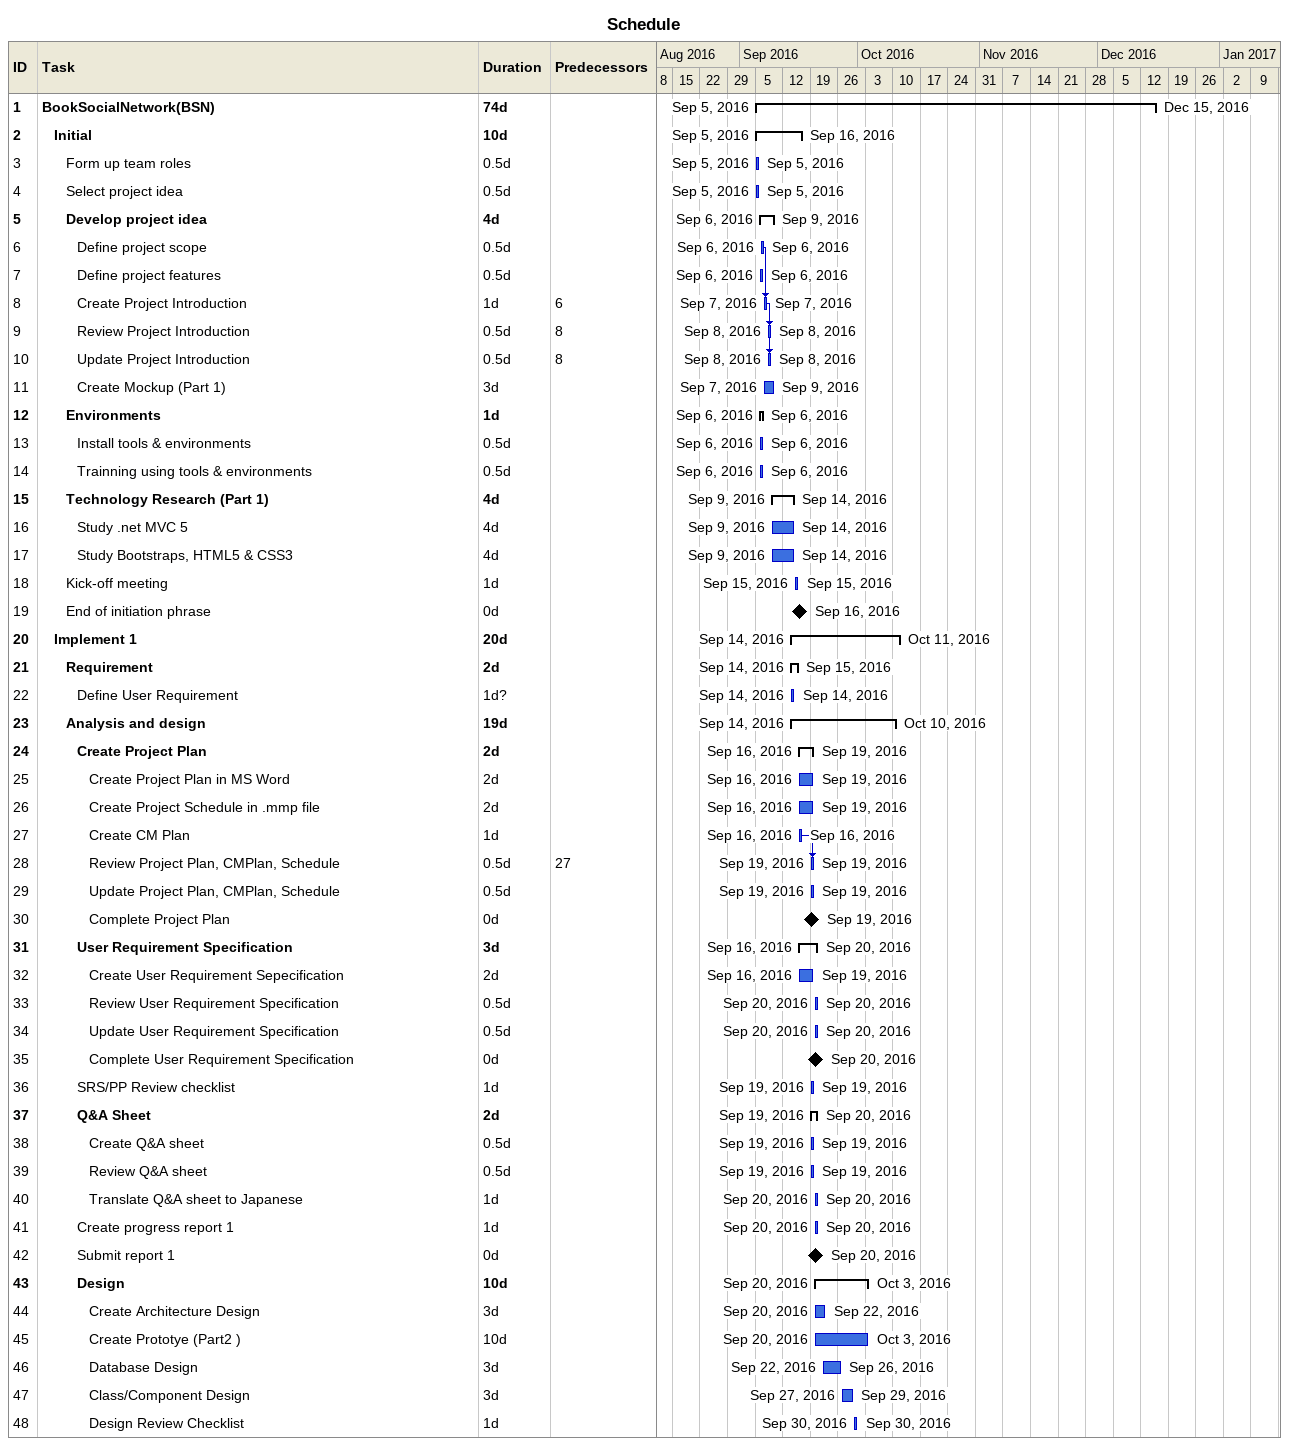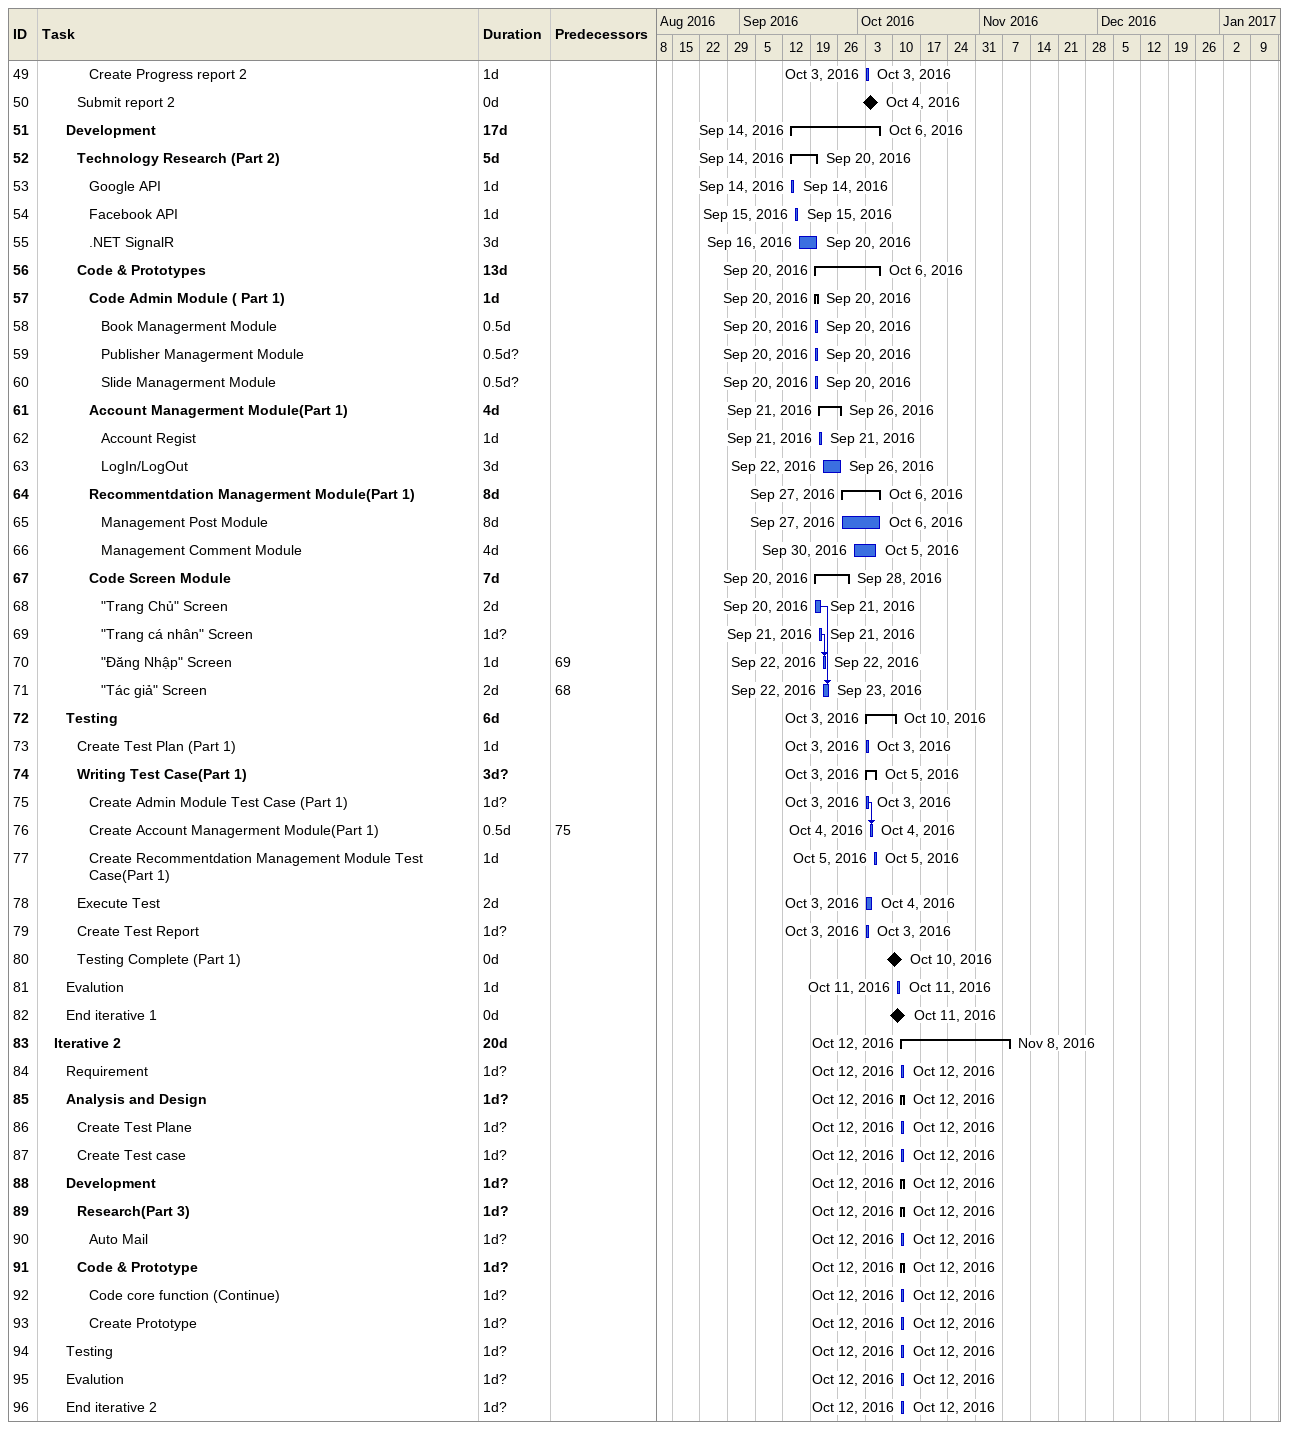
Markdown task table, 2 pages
Schedule

| ID | Level | Task | Duration | Start | Finish | Predecessors |
|---|---|---|---|---|---|---|
| 1 | 1 | **BookSocialNetwork(BSN)** | 74d | 2016-09-05 | 2016-12-15 |  |
| 2 | 2 | **Initial** | 10d | 2016-09-05 | 2016-09-16 |  |
| 3 | 3 | Form up team roles | 0.5d | 2016-09-05 | 2016-09-05 |  |
| 4 | 3 | Select project idea | 0.5d | 2016-09-05 | 2016-09-05 |  |
| 5 | 3 | **Develop project idea** | 4d | 2016-09-06 | 2016-09-09 |  |
| 6 | 4 | Define project scope | 0.5d | 2016-09-06 | 2016-09-06 |  |
| 7 | 4 | Define project features | 0.5d | 2016-09-06 | 2016-09-06 |  |
| 8 | 4 | Create Project Introduction | 1d | 2016-09-07 | 2016-09-07 | 6 |
| 9 | 4 | Review Project Introduction | 0.5d | 2016-09-08 | 2016-09-08 | 8 |
| 10 | 4 | Update Project Introduction | 0.5d | 2016-09-08 | 2016-09-08 | 8 |
| 11 | 4 | Create Mockup (Part 1) | 3d | 2016-09-07 | 2016-09-09 |  |
| 12 | 3 | **Environments** | 1d | 2016-09-06 | 2016-09-06 |  |
| 13 | 4 | Install tools & environments | 0.5d | 2016-09-06 | 2016-09-06 |  |
| 14 | 4 | Trainning using tools & environments | 0.5d | 2016-09-06 | 2016-09-06 |  |
| 15 | 3 | **Technology Research (Part 1)** | 4d | 2016-09-09 | 2016-09-14 |  |
| 16 | 4 | Study .net MVC 5 | 4d | 2016-09-09 | 2016-09-14 |  |
| 17 | 4 | Study Bootstraps, HTML5 & CSS3 | 4d | 2016-09-09 | 2016-09-14 |  |
| 18 | 3 | Kick-off meeting | 1d | 2016-09-15 | 2016-09-15 |  |
| 19 | 3 | End of initiation phrase | 0d | 2016-09-16 | 2016-09-16 |  |
| 20 | 2 | **Implement 1** | 20d | 2016-09-14 | 2016-10-11 |  |
| 21 | 3 | **Requirement** | 2d | 2016-09-14 | 2016-09-15 |  |
| 22 | 4 | Define User Requirement | 1d? | 2016-09-14 | 2016-09-14 |  |
| 23 | 3 | **Analysis and design** | 19d | 2016-09-14 | 2016-10-10 |  |
| 24 | 4 | **Create Project Plan** | 2d | 2016-09-16 | 2016-09-19 |  |
| 25 | 5 | Create Project Plan in MS Word | 2d | 2016-09-16 | 2016-09-19 |  |
| 26 | 5 | Create Project Schedule in .mmp file | 2d | 2016-09-16 | 2016-09-19 |  |
| 27 | 5 | Create CM Plan | 1d | 2016-09-16 | 2016-09-16 |  |
| 28 | 5 | Review Project Plan, CMPlan, Schedule | 0.5d | 2016-09-19 | 2016-09-19 | 27 |
| 29 | 5 | Update Project Plan, CMPlan, Schedule | 0.5d | 2016-09-19 | 2016-09-19 |  |
| 30 | 5 | Complete Project Plan | 0d | 2016-09-19 | 2016-09-19 |  |
| 31 | 4 | **User Requirement Specification** | 3d | 2016-09-16 | 2016-09-20 |  |
| 32 | 5 | Create User Requirement Sepecification | 2d | 2016-09-16 | 2016-09-19 |  |
| 33 | 5 | Review User Requirement Specification | 0.5d | 2016-09-20 | 2016-09-20 |  |
| 34 | 5 | Update User Requirement Specification | 0.5d | 2016-09-20 | 2016-09-20 |  |
| 35 | 5 | Complete User Requirement Specification | 0d | 2016-09-20 | 2016-09-20 |  |
| 36 | 4 | SRS/PP Review checklist | 1d | 2016-09-19 | 2016-09-19 |  |
| 37 | 4 | **Q&A Sheet** | 2d | 2016-09-19 | 2016-09-20 |  |
| 38 | 5 | Create Q&A sheet | 0.5d | 2016-09-19 | 2016-09-19 |  |
| 39 | 5 | Review Q&A sheet | 0.5d | 2016-09-19 | 2016-09-19 |  |
| 40 | 5 | Translate Q&A sheet to Japanese | 1d | 2016-09-20 | 2016-09-20 |  |
| 41 | 4 | Create progress report 1 | 1d | 2016-09-20 | 2016-09-20 |  |
| 42 | 4 | Submit report 1 | 0d | 2016-09-20 | 2016-09-20 |  |
| 43 | 4 | **Design** | 10d | 2016-09-20 | 2016-10-03 |  |
| 44 | 5 | Create Architecture Design | 3d | 2016-09-20 | 2016-09-22 |  |
| 45 | 5 | Create Prototye (Part2 ) | 10d | 2016-09-20 | 2016-10-03 |  |
| 46 | 5 | Database Design | 3d | 2016-09-22 | 2016-09-26 |  |
| 47 | 5 | Class/Component Design | 3d | 2016-09-27 | 2016-09-29 |  |
| 48 | 5 | Design Review Checklist | 1d | 2016-09-30 | 2016-09-30 |  |
| 49 | 5 | Create Progress report 2 | 1d | 2016-10-03 | 2016-10-03 |  |
| 50 | 4 | Submit report 2 | 0d | 2016-10-04 | 2016-10-04 |  |
| 51 | 3 | **Development** | 17d | 2016-09-14 | 2016-10-06 |  |
| 52 | 4 | **Technology Research (Part 2)** | 5d | 2016-09-14 | 2016-09-20 |  |
| 53 | 5 | Google API | 1d | 2016-09-14 | 2016-09-14 |  |
| 54 | 5 | Facebook API | 1d | 2016-09-15 | 2016-09-15 |  |
| 55 | 5 | .NET SignalR | 3d | 2016-09-16 | 2016-09-20 |  |
| 56 | 4 | **Code & Prototypes** | 13d | 2016-09-20 | 2016-10-06 |  |
| 57 | 5 | **Code Admin Module ( Part 1)** | 1d | 2016-09-20 | 2016-09-20 |  |
| 58 | 6 | Book Managerment Module | 0.5d | 2016-09-20 | 2016-09-20 |  |
| 59 | 6 | Publisher Managerment Module | 0.5d? | 2016-09-20 | 2016-09-20 |  |
| 60 | 6 | Slide Managerment Module | 0.5d? | 2016-09-20 | 2016-09-20 |  |
| 61 | 5 | **Account Managerment Module(Part 1)** | 4d | 2016-09-21 | 2016-09-26 |  |
| 62 | 6 | Account Regist | 1d | 2016-09-21 | 2016-09-21 |  |
| 63 | 6 | LogIn/LogOut | 3d | 2016-09-22 | 2016-09-26 |  |
| 64 | 5 | **Recommentdation Managerment Module(Part 1)** | 8d | 2016-09-27 | 2016-10-06 |  |
| 65 | 6 | Management Post Module | 8d | 2016-09-27 | 2016-10-06 |  |
| 66 | 6 | Management Comment Module | 4d | 2016-09-30 | 2016-10-05 |  |
| 67 | 5 | **Code Screen Module** | 7d | 2016-09-20 | 2016-09-28 |  |
| 68 | 6 | "Trang Chủ" Screen | 2d | 2016-09-20 | 2016-09-21 |  |
| 69 | 6 | "Trang cá nhân" Screen | 1d? | 2016-09-21 | 2016-09-21 |  |
| 70 | 6 | "Đăng Nhập" Screen | 1d | 2016-09-22 | 2016-09-22 | 69 |
| 71 | 6 | "Tác giả" Screen | 2d | 2016-09-22 | 2016-09-23 | 68 |
| 72 | 3 | **Testing** | 6d | 2016-10-03 | 2016-10-10 |  |
| 73 | 4 | Create Test Plan (Part 1) | 1d | 2016-10-03 | 2016-10-03 |  |
| 74 | 4 | **Writing Test Case(Part 1)** | 3d? | 2016-10-03 | 2016-10-05 |  |
| 75 | 5 | Create Admin Module Test Case (Part 1) | 1d? | 2016-10-03 | 2016-10-03 |  |
| 76 | 5 | Create Account Managerment Module(Part 1) | 0.5d | 2016-10-04 | 2016-10-04 | 75 |
| 77 | 5 | Create Recommentdation Management Module Test Case(Part 1) | 1d | 2016-10-05 | 2016-10-05 |  |
| 78 | 4 | Execute Test | 2d | 2016-10-03 | 2016-10-04 |  |
| 79 | 4 | Create Test Report | 1d? | 2016-10-03 | 2016-10-03 |  |
| 80 | 4 | Testing Complete (Part 1) | 0d | 2016-10-10 | 2016-10-10 |  |
| 81 | 3 | Evalution | 1d | 2016-10-11 | 2016-10-11 |  |
| 82 | 3 | End iterative 1 | 0d | 2016-10-11 | 2016-10-11 |  |
| 83 | 2 | **Iterative 2** | 20d | 2016-10-12 | 2016-11-08 |  |
| 84 | 3 | Requirement | 1d? | 2016-10-12 | 2016-10-12 |  |
| 85 | 3 | **Analysis and Design** | 1d? | 2016-10-12 | 2016-10-12 |  |
| 86 | 4 | Create Test Plane | 1d? | 2016-10-12 | 2016-10-12 |  |
| 87 | 4 | Create Test case | 1d? | 2016-10-12 | 2016-10-12 |  |
| 88 | 3 | **Development** | 1d? | 2016-10-12 | 2016-10-12 |  |
| 89 | 4 | **Research(Part 3)** | 1d? | 2016-10-12 | 2016-10-12 |  |
| 90 | 5 | Auto Mail | 1d? | 2016-10-12 | 2016-10-12 |  |
| 91 | 4 | **Code & Prototype** | 1d? | 2016-10-12 | 2016-10-12 |  |
| 92 | 5 | Code core function (Continue) | 1d? | 2016-10-12 | 2016-10-12 |  |
| 93 | 5 | Create Prototype | 1d? | 2016-10-12 | 2016-10-12 |  |
| 94 | 3 | Testing | 1d? | 2016-10-12 | 2016-10-12 |  |
| 95 | 3 | Evalution | 1d? | 2016-10-12 | 2016-10-12 |  |
| 96 | 3 | End iterative 2 | 1d? | 2016-10-12 | 2016-10-12 |  |
